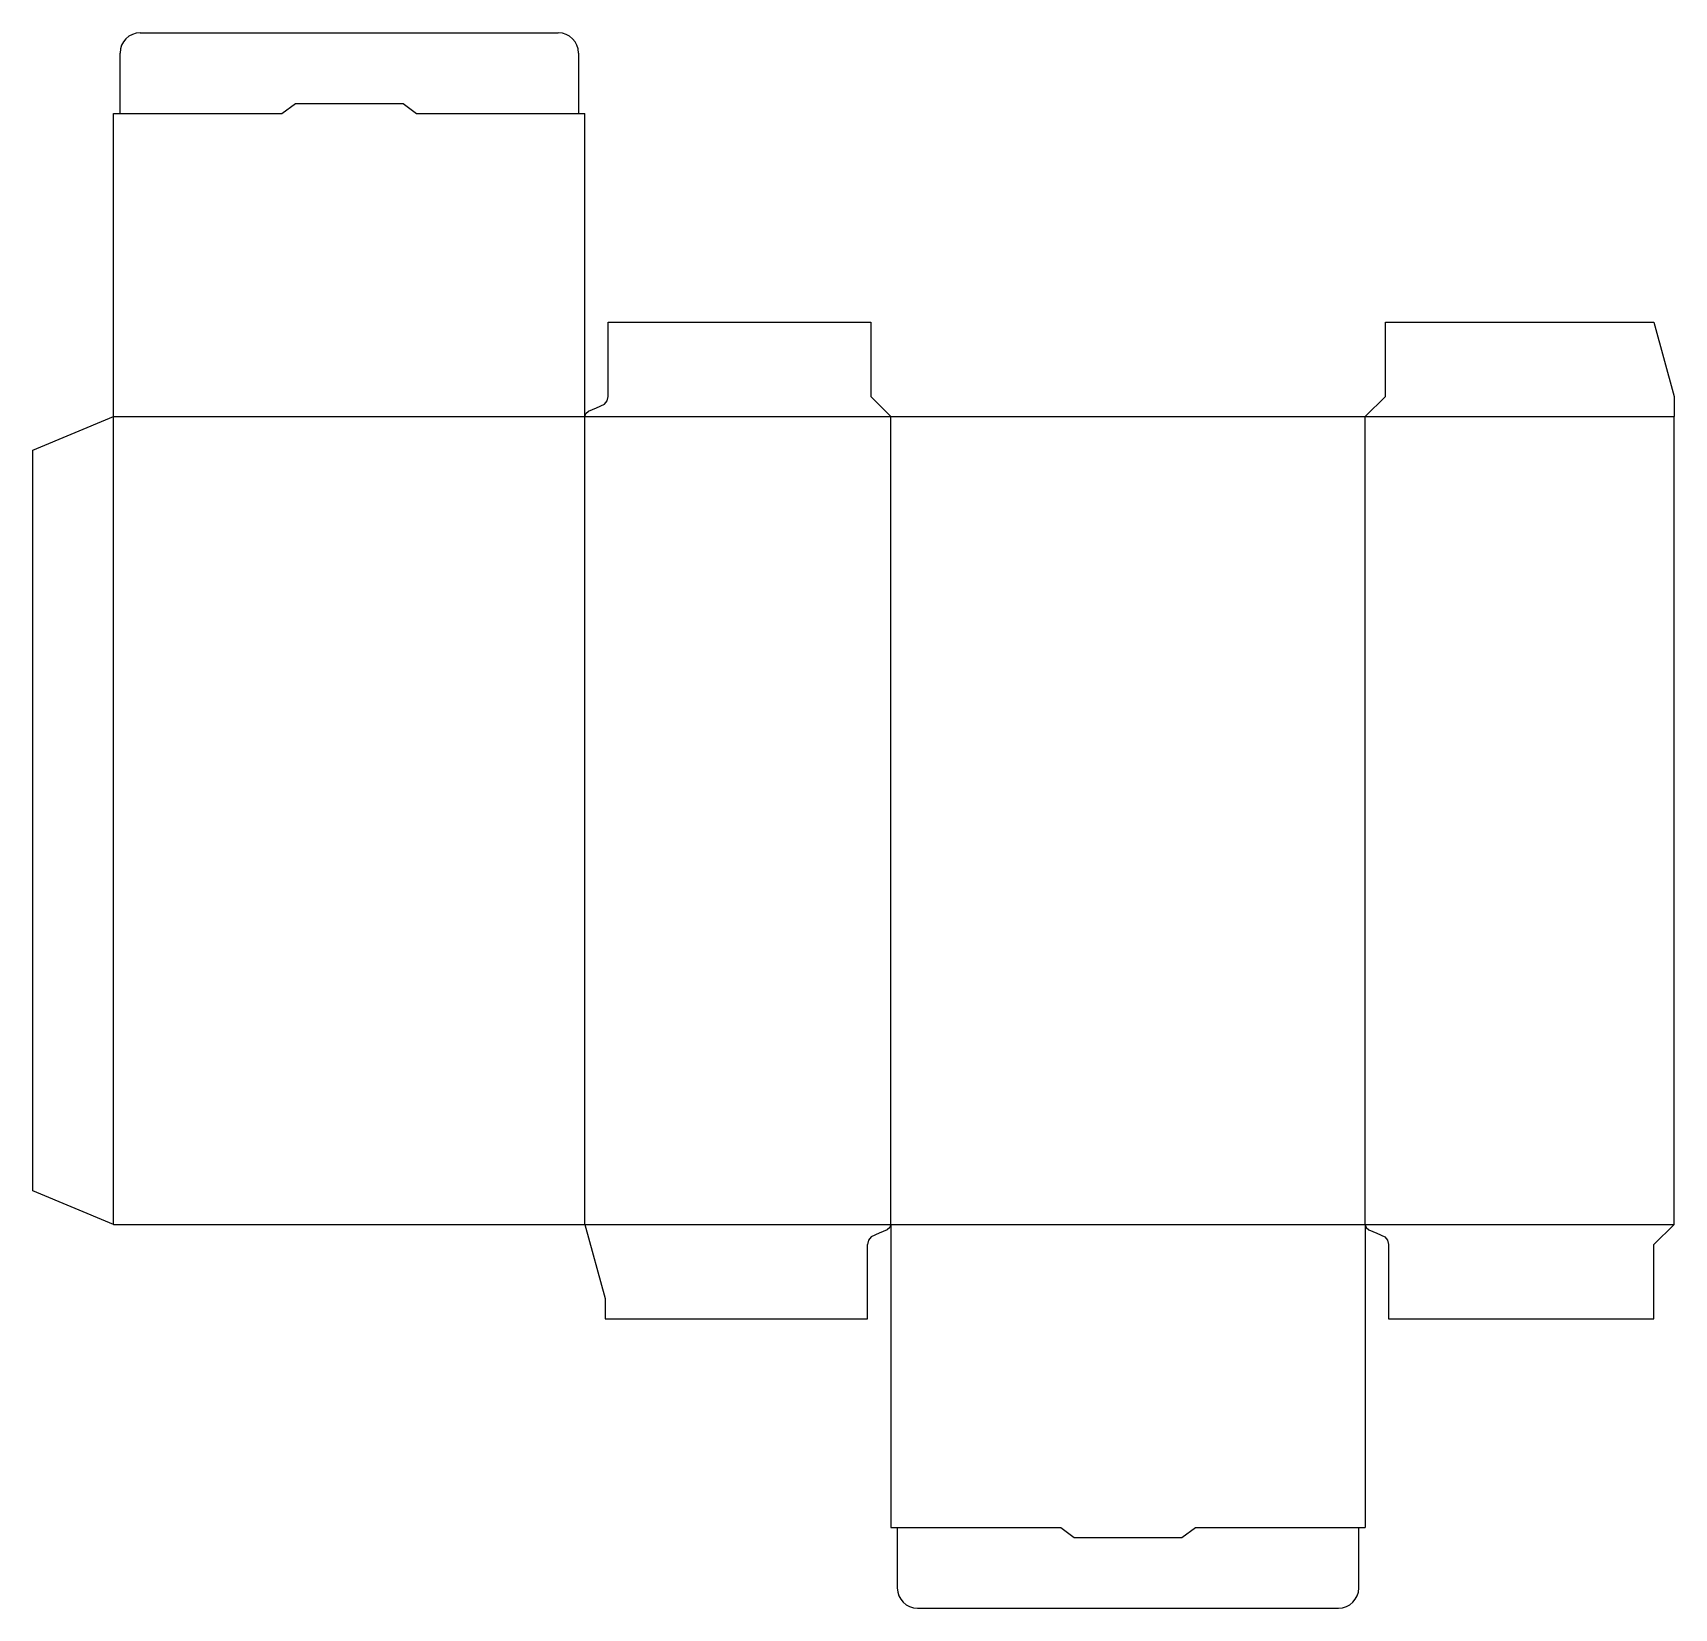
# Model space of a CAD drawing. Extents: x -12 to 232, y -57 to 177.
import ezdxf

# ---------------------------------------------------------------- set-up
doc = ezdxf.new("R2010")
doc.units = 0
doc.layers.add('CREASE', color=3, linetype='CONTINUOUS')
doc.layers.add('CUT', color=7, linetype='CONTINUOUS')

msp = doc.modelspace()

# ---------------------------------------------------------------- linework, layer by layer
at = {"layer": 'CREASE'}
for p, q in [((0, 165), (25, 165)), ((45, 165), (70, 165)), ((0, 0), (0, 120)), ((0, 120), (70, 120)), ((70, 0), (70, 120)), ((70, 120), (115.45, 120)), ((115.45, 0), (115.45, 120)), ((185.9, 0), (185.9, 120)), ((185.9, 120), (231.8, 120)), ((70, 0), (115.45, 0)), ((115.45, 0), (185.9, 0)), ((185.9, 0), (231.8, 0)), ((115.45, -45), (140.675, -45)), ((160.675, -45), (185.9, -45))]:
    msp.add_line(p, q, dxfattribs=at)
at = {"layer": 'CUT'}
for p, q in [((3.95, 177), (66.05, 177)), ((0.95, 165), (0.95, 174)), ((69.05, 174), (69.05, 165)), ((25, 165), (27, 166.5)), ((27, 166.5), (43, 166.5)), ((43, 166.5), (45, 165)), ((0, 120), (0, 165)), ((0, 165), (0.95, 165)), ((69.05, 165), (70, 165)), ((70, 120), (70, 165)), ((73.45, 123), (73.45, 134)), ((73.45, 134), (112.45, 134)), ((112.45, 134), (112.45, 123)), ((188.9, 123), (188.9, 134)), ((188.9, 134), (228.8, 134)), ((228.8, 134), (231.8, 123)), ((112.45, 123), (115.45, 120)), ((185.9, 120), (188.9, 123)), ((231.8, 123), (231.8, 120)), ((-12, 115), (0, 120)), ((115.45, 120), (185.9, 120)), ((231.8, 0), (231.8, 120)), ((-12, 5), (-12, 115)), ((0, 0), (-12, 5)), ((0, 0), (70, 0)), ((70, 0), (73, -11)), ((115.45, 0), (115.45, -45)), ((185.9, 0), (185.9, -45)), ((228.8, -3), (231.8, 0)), ((112, -14), (112, -3)), ((189.35, -3), (189.35, -14)), ((228.8, -14), (228.8, -3)), ((73, -11), (73, -14)), ((73, -14), (112, -14)), ((189.35, -14), (228.8, -14)), ((115.45, -45), (116.4, -45)), ((116.4, -45), (116.4, -54)), ((140.675, -45), (142.675, -46.5)), ((158.675, -46.5), (160.675, -45)), ((184.95, -54), (184.95, -45)), ((184.95, -45), (185.9, -45)), ((142.675, -46.5), (158.675, -46.5)), ((119.4, -57), (181.95, -57))]:
    msp.add_line(p, q, dxfattribs=at)
for points in [[(70, 120), (70.1482, 120.4734), (70.5391, 120.8063), (71.725, 121.275), (72.9109, 121.8563), (73.3018, 122.3297), (73.45, 123)], [(115.45, 0), (115.3018, -0.4734), (114.9109, -0.8063), (113.725, -1.275), (112.5391, -1.8562), (112.1482, -2.3297), (112, -3)], [(185.9, 0), (186.0482, -0.4734), (186.4391, -0.8063), (187.625, -1.275), (188.8109, -1.8562), (189.2018, -2.3297), (189.35, -3)]]:
    msp.add_lwpolyline(points, dxfattribs=at)
for centre, start, end in [((3.95, 174), 90, 180), ((66.05, 174), 0, 90), ((119.4, -54), 180, 270), ((181.95, -54), 270, 0)]:
    msp.add_arc(centre, 3, start, end, dxfattribs=at)

doc.saveas('drawing.dxf')
